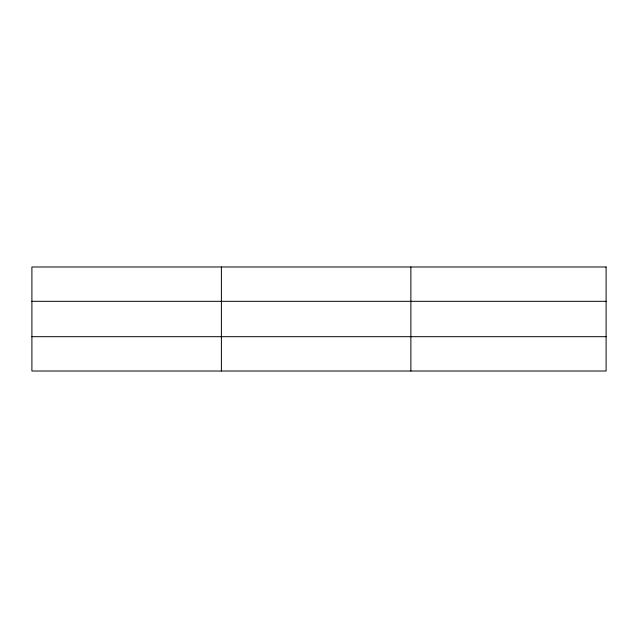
<?xml version="1.0" encoding="UTF-8"?>
<svg xmlns="http://www.w3.org/2000/svg" width="638" height="638" viewBox="0 0 638 638"><rect width="100%" height="100%" fill="white"/><g stroke="black" fill="none" stroke-linecap="round" stroke-linejoin="round"><path stroke-width="0.96" d="M221.386 266.979L221.386 371.021M410.872 266.979L410.872 371.021M31.9 301.311L606.1 301.311M31.9 336.689L606.1 336.689M606.1 266.979L606.1 371.021L31.9 371.021L31.9 266.979L606.1 266.979"/></g></svg>
